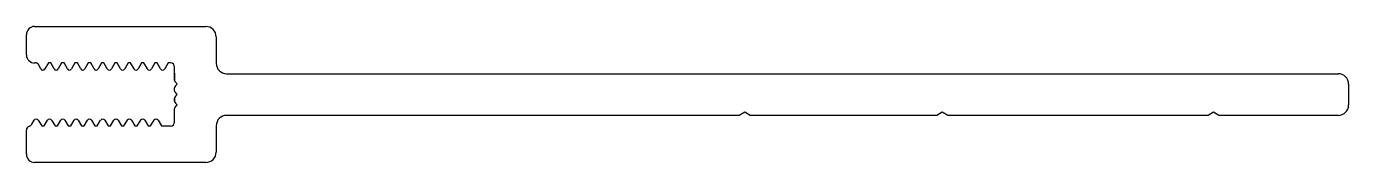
# Model space of a CAD drawing. Extents: x -64 to 63, y 1 to 14.
import ezdxf

# ---------------------------------------------------------------- set-up
doc = ezdxf.new("R2010")
doc.units = 0
doc.layers.add('1', color=7, linetype='CONTINUOUS')

msp = doc.modelspace()

# ---------------------------------------------------------------- linework, layer by layer
at = {"layer": '1', "color": 7, "linetype": 'CONTINUOUS'}
for p, q in [((-63.64, 11.04), (-63.64, 12.97)), ((-62.85, 13.76), (-46.39, 13.76)), ((-45.39, 12.76), (-45.39, 10.23)), ((-62.7, 10.26), (-62.85, 10.26)), ((-61.53, 10.26), (-61.86, 9.7)), ((-61.3, 10.26), (-61.53, 10.26)), ((-60.98, 9.7), (-61.3, 10.26)), ((-60.25, 10.26), (-60.58, 9.7)), ((-60.02, 10.26), (-60.25, 10.26)), ((-59.7, 9.7), (-60.02, 10.26)), ((-58.97, 10.26), (-59.3, 9.7)), ((-58.74, 10.26), (-58.97, 10.26)), ((-58.42, 9.7), (-58.74, 10.26)), ((-57.69, 10.26), (-58.02, 9.7)), ((-57.46, 10.26), (-57.69, 10.26)), ((-57.14, 9.7), (-57.46, 10.26)), ((-56.41, 10.26), (-56.74, 9.7)), ((-56.18, 10.26), (-56.41, 10.26)), ((-55.86, 9.7), (-56.18, 10.26)), ((-55.13, 10.26), (-55.46, 9.7)), ((-54.9, 10.26), (-55.13, 10.26)), ((-54.58, 9.7), (-54.9, 10.26)), ((-53.85, 10.26), (-54.18, 9.7)), ((-53.62, 10.26), (-53.85, 10.26)), ((-53.29, 9.7), (-53.62, 10.26)), ((-52.57, 10.26), (-52.9, 9.7)), ((-52.34, 10.26), (-52.57, 10.26)), ((-52.01, 9.7), (-52.34, 10.26)), ((-51.29, 10.26), (-51.62, 9.7)), ((-51.06, 10.26), (-51.29, 10.26)), ((-50.73, 9.7), (-51.06, 10.26)), ((-50.01, 10.26), (-50.34, 9.7)), ((-49.79, 10.26), (-50.01, 10.26)), ((-62.26, 9.7), (-62.52, 10.16)), ((-49.39, 9.29), (-49.39, 9.85)), ((-49.39, 8.59), (-49.39, 9.29)), ((-49.39, 9.29), (-49.39, 8.59)), ((-44.39, 9.23), (62.5, 9.23)), ((-49.39, 7.59), (-49.39, 7.88)), ((-49.14, 8.24), (-49.31, 8.41)), ((-49.31, 8.06), (-49.14, 8.23)), ((63.5, 8.23), (63.5, 6.23)), ((-49.39, 6.59), (-49.39, 6.88)), ((-49.39, 6.88), (-49.39, 6.59)), ((-49.39, 6.59), (-49.39, 6.88)), ((-49.39, 6.88), (-49.39, 6.59)), ((-49.39, 6.59), (-49.39, 6.88)), ((-49.14, 7.24), (-49.31, 7.41)), ((-49.31, 7.06), (-49.14, 7.23)), ((-49.14, 6.24), (-49.31, 6.41)), ((-49.39, 5.47), (-49.39, 5.88)), ((-49.39, 5.88), (-49.39, 5.88)), ((-49.39, 5.88), (-49.39, 5.88)), ((-49.39, 5.88), (-49.39, 5.88)), ((-49.39, 5.07), (-49.39, 5.47)), ((-49.31, 6.06), (-49.14, 6.23)), ((4.91, 5.23), (-44.39, 5.23)), ((5.43, 5.53), (4.91, 5.23)), ((5.95, 5.23), (5.43, 5.53)), ((23.91, 5.23), (5.95, 5.23)), ((24.43, 5.53), (23.91, 5.23)), ((24.95, 5.23), (24.43, 5.53)), ((49.98, 5.23), (24.95, 5.23)), ((50.5, 5.53), (49.98, 5.23)), ((51.02, 5.23), (50.5, 5.53)), ((62.5, 5.23), (51.02, 5.23)), ((-63.12, 4.37), (-62.9, 4.77)), ((-62.5, 4.77), (-62.17, 4.21)), ((-62.17, 4.21), (-61.94, 4.21)), ((-61.94, 4.21), (-61.62, 4.77)), ((-61.22, 4.77), (-60.89, 4.21)), ((-60.89, 4.21), (-60.66, 4.21)), ((-60.66, 4.21), (-60.34, 4.77)), ((-59.94, 4.77), (-59.61, 4.21)), ((-59.61, 4.21), (-59.38, 4.21)), ((-59.38, 4.21), (-59.06, 4.77)), ((-58.66, 4.77), (-58.33, 4.21)), ((-58.33, 4.21), (-58.1, 4.21)), ((-58.1, 4.21), (-57.78, 4.77)), ((-57.38, 4.77), (-57.05, 4.21)), ((-57.05, 4.21), (-56.82, 4.21)), ((-56.82, 4.21), (-56.5, 4.77)), ((-56.1, 4.77), (-55.77, 4.21)), ((-55.77, 4.21), (-55.54, 4.21)), ((-55.54, 4.21), (-55.22, 4.77)), ((-54.82, 4.77), (-54.49, 4.21)), ((-54.49, 4.21), (-54.26, 4.21)), ((-54.26, 4.21), (-53.93, 4.77)), ((-53.54, 4.77), (-53.21, 4.21)), ((-53.21, 4.21), (-52.98, 4.21)), ((-52.98, 4.21), (-52.65, 4.77)), ((-52.26, 4.77), (-51.93, 4.21)), ((-51.93, 4.21), (-51.7, 4.21)), ((-51.7, 4.21), (-51.37, 4.77)), ((-50.98, 4.77), (-50.65, 4.21)), ((-50.65, 4.21), (-49.79, 4.21)), ((-49.39, 4.61), (-49.39, 5.07)), ((-45.39, 4.23), (-45.39, 1.71)), ((-63.64, 1.5), (-63.64, 3.8)), ((-46.39, 0.71), (-62.85, 0.71))]:
    msp.add_line(p, q, dxfattribs=at)
for centre, radius, start, end in [((-62.85, 12.97), 0.79, 90, 180), ((-46.39, 12.76), 1, 0, 90), ((-62.85, 11.04), 0.787, 180, 270), ((-62.7, 10.05), 0.203, 30, 90), ((-49.79, 9.85), 0.406, 0, 90), ((-44.39, 10.23), 1, 180, 270), ((-62.06, 9.81), 0.23, 210, 270), ((-62.06, 9.81), 0.23, 270, 330), ((-60.78, 9.81), 0.23, 210, 270), ((-60.78, 9.81), 0.23, 270, 330), ((-59.5, 9.81), 0.23, 210, 270), ((-59.5, 9.81), 0.23, 270, 330), ((-58.22, 9.81), 0.23, 210, 270), ((-58.22, 9.81), 0.23, 270, 330), ((-56.94, 9.81), 0.23, 210, 270), ((-56.94, 9.81), 0.23, 270, 330), ((-55.66, 9.81), 0.23, 210, 270), ((-55.66, 9.81), 0.23, 270, 330), ((-54.38, 9.81), 0.23, 210, 270), ((-54.38, 9.81), 0.23, 270, 330), ((-53.1, 9.81), 0.23, 210, 270), ((-53.1, 9.81), 0.23, 270, 330), ((-51.82, 9.81), 0.23, 210, 270), ((-51.82, 9.81), 0.23, 270, 330), ((-50.54, 9.81), 0.23, 210, 270), ((-50.54, 9.81), 0.23, 270, 330), ((62.5, 8.23), 1, 0, 90), ((-49.14, 8.59), 0.25, 180, 225), ((-49.14, 7.88), 0.25, 135, 180), ((-49.15, 8.23), 0.008, 315, 45), ((-49.14, 7.59), 0.25, 180, 225), ((-49.14, 6.88), 0.25, 135, 180), ((-49.14, 6.59), 0.25, 180, 225), ((-49.15, 7.23), 0.008, 315, 45), ((-49.14, 5.88), 0.25, 135, 180), ((-49.15, 6.23), 0.008, 315, 45), ((-44.39, 4.23), 1, 90, 180), ((62.5, 6.23), 1, 270, 0), ((-63.23, 3.8), 0.406, 107.5997, 180), ((-63.48, 4.58), 0.406, 287.5997, 330), ((-62.7, 4.65), 0.23, 90, 150), ((-62.7, 4.65), 0.23, 30.0001, 90.0001), ((-61.42, 4.65), 0.23, 90, 150), ((-61.42, 4.65), 0.23, 29.8989, 90.0001), ((-60.14, 4.65), 0.23, 89.9998, 150), ((-60.14, 4.65), 0.23, 29.8569, 90.0002), ((-58.86, 4.65), 0.23, 90, 150), ((-58.86, 4.65), 0.23, 29.8988, 90.0002), ((-57.58, 4.65), 0.23, 89.9998, 150), ((-57.58, 4.65), 0.23, 29.8569, 90.0002), ((-56.3, 4.65), 0.23, 90, 150), ((-56.3, 4.65), 0.23, 29.8989, 90.0001), ((-55.02, 4.65), 0.23, 89.9998, 150), ((-55.02, 4.65), 0.23, 29.8569, 90.0002), ((-53.74, 4.65), 0.23, 90, 150), ((-53.74, 4.65), 0.23, 29.8988, 90.0002), ((-52.46, 4.65), 0.23, 89.9998, 150), ((-52.46, 4.65), 0.23, 29.8569, 90.0002), ((-51.18, 4.65), 0.23, 89.9998, 150), ((-51.18, 4.65), 0.23, 29.8569, 90.0002), ((-49.79, 4.61), 0.406, 270, 360), ((-62.85, 1.5), 0.79, 180, 270), ((-46.39, 1.71), 1, 270, 0)]:
    msp.add_arc(centre, radius, start, end, dxfattribs=at)

doc.saveas('drawing.dxf')
